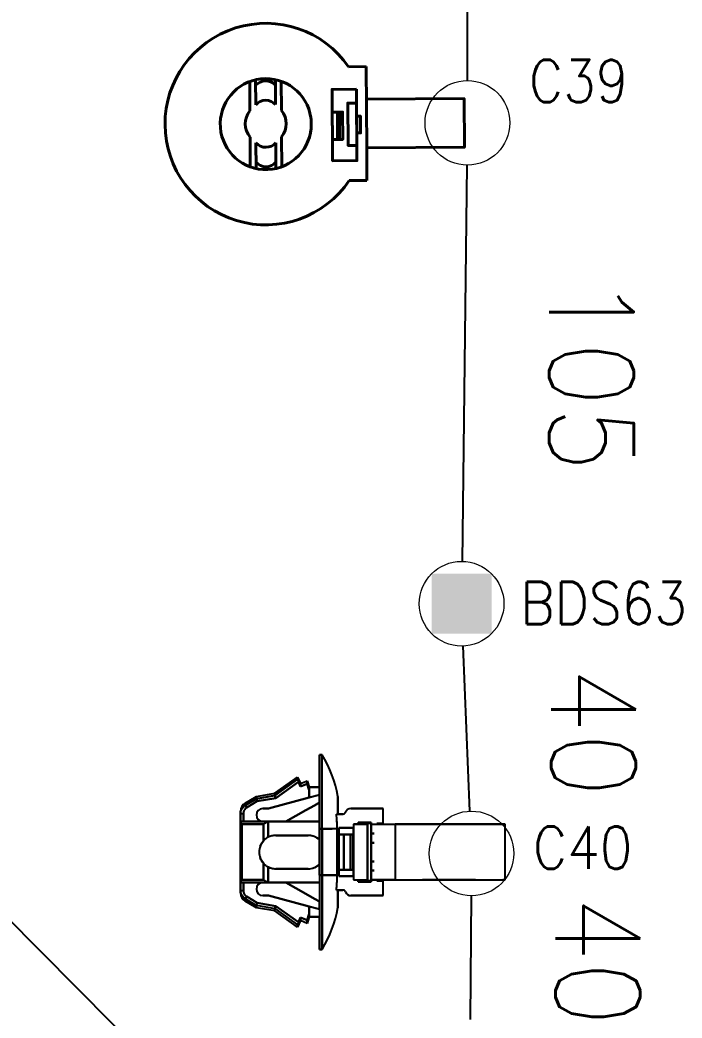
# Model space of a CAD drawing. Header units: inches. Extents: x 47316 to 59086, y 3141 to 11743.
# Drawn here: x 51697.5 to 51736.6, y 5949.1 to 6008.1 of the extents above; entities that cross this region are included whole.
import ezdxf

# ---------------------------------------------------------------- set-up
doc = ezdxf.new("R2010")
doc.units = ezdxf.units.IN
doc.header["$MEASUREMENT"] = 0
doc.styles.get("Standard").update_dxf_attribs({"font": ''})
doc.styles.get('Standard').set_extended_font_data('SimSun')
doc.linetypes.add('_VH_OTCON', pattern='A,0.0001,[7,VeSys.shx,S=0.1,R=0,X=0,Y=0],-0.4,[7,VeSys.shx,S=0.1,R=0,X=0,Y=0],-0.4,["X",Standard,S=1,R=0,X=-0.5,Y=-0.5],-0.0001,[7,VeSys.shx,S=0.1,R=0,X=0,Y=0],-0.4', length=1.2002)

msp = doc.modelspace()

# ---------------------------------------------------------------- linework, layer by layer
at = {"color": 0, "linetype": '_VH_OTCON', "ltscale": 5}
for p, q in [((51723.929, 6004.508), (51723.929, 6019.038)), ((51723.899, 5999.508), (51723.614, 5976.112)), ((51724.07, 5961.361), (51723.682, 5971.114)), ((51724.152, 5956.363), (51724.1, 5949.067))]:
    msp.add_line(p, q, dxfattribs=at)
at = {"color": 0, "lineweight": 40}
for p, q in [((51711.072, 6004.449), (51711.083, 6002.724)), ((51712.931, 6004.461), (51712.942, 6002.731)), ((51716.247, 6002.642), (51716.257, 6001.028)), ((51716.37, 6002.643), (51716.38, 6001.029)), ((51711.093, 6001.167), (51711.104, 5999.405)), ((51712.952, 6001.184), (51712.963, 5999.417))]:
    msp.add_line(p, q, dxfattribs=at)
at = {"color": 7, "ltscale": 0.087396}
for p, q in [((51715.181, 5964.692), (51715.181, 5962.779)), ((51715.181, 5953.199), (51715.181, 5955.112)), ((51715.181, 5953.199), (51715.181, 5955.112))]:
    msp.add_line(p, q, dxfattribs=at)
at = {"color": 7, "ltscale": 0.2}
for p, q in [((51715.181, 5960.314), (51715.181, 5964.692)), ((51715.181, 5964.692), (51715.181, 5960.314)), ((51715.345, 5960.314), (51715.345, 5964.692)), ((51715.345, 5960.314), (51715.345, 5964.692)), ((51715.181, 5957.577), (51715.181, 5953.199)), ((51715.181, 5957.577), (51715.181, 5953.199)), ((51715.345, 5953.199), (51715.345, 5957.577)), ((51715.345, 5957.577), (51715.345, 5953.199))]:
    msp.add_line(p, q, dxfattribs=at)
at = {"color": 7, "ltscale": 0.0075}
for p, q in [((51715.345, 5964.692), (51715.181, 5964.692)), ((51715.181, 5964.692), (51715.345, 5964.692)), ((51710.694, 5961.21), (51710.529, 5961.21)), ((51710.694, 5961.21), (51710.529, 5961.21)), ((51710.529, 5960.751), (51710.694, 5960.751)), ((51715.345, 5960.314), (51715.181, 5960.314)), ((51715.181, 5960.314), (51715.345, 5960.314)), ((51718.246, 5960.04), (51718.41, 5960.04)), ((51718.41, 5960.04), (51718.246, 5960.04)), ((51718.41, 5959.493), (51718.246, 5959.493)), ((51718.246, 5959.493), (51718.41, 5959.493)), ((51718.246, 5958.398), (51718.41, 5958.398)), ((51718.41, 5958.398), (51718.246, 5958.398)), ((51715.181, 5957.577), (51715.345, 5957.577)), ((51715.345, 5957.577), (51715.181, 5957.577)), ((51718.41, 5957.851), (51718.246, 5957.851)), ((51718.246, 5957.851), (51718.41, 5957.851)), ((51710.529, 5956.681), (51710.694, 5956.681)), ((51710.529, 5956.681), (51710.694, 5956.681)), ((51715.345, 5953.199), (51715.181, 5953.199)), ((51715.181, 5953.199), (51715.345, 5953.199))]:
    msp.add_line(p, q, dxfattribs=at)
at = {"color": 7, "ltscale": 0.0875}
for p, q in [((51715.181, 5962.776), (51715.181, 5964.692)), ((51712.609, 5959.93), (51714.525, 5959.93)), ((51714.525, 5959.93), (51712.609, 5959.93)), ((51714.525, 5957.96), (51712.609, 5957.96)), ((51712.609, 5957.96), (51714.525, 5957.96)), ((51712.609, 5957.96), (51714.525, 5957.96))]:
    msp.add_line(p, q, dxfattribs=at)
at = {"color": 7, "ltscale": 0.075271}
for p, q in [((51712.554, 5962.42), (51713.895, 5963.378)), ((51713.895, 5963.243), (51712.554, 5962.285)), ((51712.554, 5962.285), (51713.895, 5963.243)), ((51712.554, 5955.605), (51713.895, 5954.648)), ((51713.895, 5954.513), (51712.554, 5955.47))]:
    msp.add_line(p, q, dxfattribs=at)
at = {"color": 7, "ltscale": 0.074459}
for p, q in [((51713.942, 5963.084), (51712.616, 5962.137)), ((51712.616, 5962.137), (51713.942, 5963.084)), ((51713.942, 5954.806), (51712.616, 5955.754)), ((51712.616, 5955.754), (51713.942, 5954.806))]:
    msp.add_line(p, q, dxfattribs=at)
at = {"color": 7, "ltscale": 4.3e-05}
msp.add_line((51713.895, 5963.378), (51713.895, 5963.377), dxfattribs=at)
at = {"color": 7, "ltscale": 4.9e-05}
msp.add_line((51713.895, 5963.378), (51713.895, 5963.377), dxfattribs=at)
at = {"color": 7, "ltscale": 0.019}
msp.add_line((51713.895, 5963.378), (51714.059, 5962.996), dxfattribs=at)
at = {"color": 7, "ltscale": 0.000903}
msp.add_line((51713.895, 5963.377), (51713.895, 5963.357), dxfattribs=at)
at = {"color": 7, "ltscale": 0.000916}
msp.add_line((51713.895, 5963.377), (51713.895, 5963.357), dxfattribs=at)
at = {"color": 7, "ltscale": 0.005222}
msp.add_line((51713.895, 5963.357), (51713.895, 5963.243), dxfattribs=at)
at = {"color": 7, "ltscale": 0.005249}
msp.add_line((51713.895, 5963.357), (51713.895, 5963.242), dxfattribs=at)
at = {"color": 7, "ltscale": 0.013619}
for p, q in [((51714.059, 5962.81), (51713.942, 5963.084)), ((51713.942, 5963.084), (51714.059, 5962.81)), ((51714.059, 5955.08), (51713.942, 5954.806)), ((51713.942, 5954.806), (51714.059, 5955.08))]:
    msp.add_line(p, q, dxfattribs=at)
at = {"color": 7, "ltscale": 0.020195}
for p, q in [((51714.059, 5962.995), (51714.47, 5963.159)), ((51714.47, 5962.975), (51714.059, 5962.81)), ((51714.059, 5962.81), (51714.47, 5962.975)), ((51714.47, 5954.916), (51714.059, 5955.08)), ((51714.059, 5955.08), (51714.47, 5954.916)), ((51714.47, 5954.732), (51714.059, 5954.896))]:
    msp.add_line(p, q, dxfattribs=at)
at = {"color": 7, "ltscale": 0.0009}
msp.add_line((51714.059, 5962.976), (51714.059, 5962.995), dxfattribs=at)
at = {"color": 7, "ltscale": 0.000912}
for p, q in [((51714.059, 5962.995), (51714.059, 5962.975)), ((51714.47, 5954.752), (51714.47, 5954.732))]:
    msp.add_line(p, q, dxfattribs=at)
at = {"color": 7, "ltscale": 0.002856}
msp.add_line((51714.059, 5962.988), (51714.059, 5962.926), dxfattribs=at)
at = {"color": 7, "ltscale": 0.002869}
msp.add_line((51714.059, 5962.925), (51714.059, 5962.988), dxfattribs=at)
at = {"color": 7, "ltscale": 0.002832}
msp.add_line((51714.059, 5962.914), (51714.059, 5962.976), dxfattribs=at)
at = {"color": 7, "ltscale": 0.00282}
for p, q in [((51714.059, 5962.975), (51714.059, 5962.913)), ((51714.47, 5954.814), (51714.47, 5954.752))]:
    msp.add_line(p, q, dxfattribs=at)
at = {"color": 7, "ltscale": 0.004715}
msp.add_line((51714.059, 5962.81), (51714.059, 5962.914), dxfattribs=at)
at = {"color": 7, "ltscale": 0.004687}
msp.add_line((51714.059, 5962.913), (51714.059, 5962.81), dxfattribs=at)
at = {"color": 7, "ltscale": 0.008429}
for p, q in [((51714.47, 5962.975), (51714.47, 5963.159)), ((51714.059, 5955.08), (51714.059, 5954.896))]:
    msp.add_line(p, q, dxfattribs=at)
at = {"color": 7, "ltscale": 0.008438}
msp.add_line((51714.47, 5963.159), (51714.47, 5962.974), dxfattribs=at)
at = {"color": 7, "ltscale": 0.018183}
msp.add_line((51714.47, 5963.159), (51714.579, 5962.776), dxfattribs=at)
at = {"color": 7, "ltscale": 0.002185}
msp.add_line((51714.47, 5963.068), (51714.47, 5963.116), dxfattribs=at)
at = {"color": 7, "ltscale": 0.018199}
for p, q in [((51714.579, 5962.592), (51714.47, 5962.975)), ((51714.47, 5962.975), (51714.579, 5962.592)), ((51714.579, 5955.299), (51714.47, 5954.916)), ((51714.47, 5954.916), (51714.579, 5955.299))]:
    msp.add_line(p, q, dxfattribs=at)
at = {"color": 7, "ltscale": 0.034946}
for p, q in [((51710.8, 5961.841), (51711.46, 5962.229)), ((51711.46, 5955.662), (51710.8, 5956.05))]:
    msp.add_line(p, q, dxfattribs=at)
at = {"color": 7, "ltscale": 0.05076}
for p, q in [((51711.46, 5962.229), (51712.554, 5962.42)), ((51712.554, 5955.47), (51711.46, 5955.662))]:
    msp.add_line(p, q, dxfattribs=at)
at = {"color": 7, "ltscale": 0.050773}
for p, q in [((51712.555, 5962.281), (51711.46, 5962.09)), ((51711.46, 5962.09), (51712.555, 5962.281)), ((51711.46, 5955.801), (51712.555, 5955.609))]:
    msp.add_line(p, q, dxfattribs=at)
at = {"color": 7, "ltscale": 0.006223}
for p, q in [((51711.46, 5962.229), (51711.46, 5962.093)), ((51711.46, 5962.229), (51711.46, 5962.093)), ((51711.46, 5955.662), (51711.46, 5955.798))]:
    msp.add_line(p, q, dxfattribs=at)
at = {"color": 7, "ltscale": 0.006168}
for p, q in [((51712.554, 5962.285), (51712.554, 5962.42)), ((51712.554, 5962.42), (51712.554, 5962.285))]:
    msp.add_line(p, q, dxfattribs=at)
at = {"color": 7, "ltscale": 0.002621}
for p, q in [((51712.555, 5962.281), (51712.577, 5962.228)), ((51712.577, 5962.228), (51712.555, 5962.281)), ((51712.577, 5955.662), (51712.555, 5955.609)), ((51712.555, 5955.609), (51712.577, 5955.662))]:
    msp.add_line(p, q, dxfattribs=at)
at = {"color": 7, "ltscale": 0.000205}
for p, q in [((51712.577, 5962.228), (51712.579, 5962.224)), ((51712.579, 5962.224), (51712.577, 5962.228)), ((51712.579, 5955.666), (51712.577, 5955.662)), ((51712.577, 5955.662), (51712.579, 5955.666))]:
    msp.add_line(p, q, dxfattribs=at)
at = {"color": 7, "ltscale": 0.004321}
for p, q in [((51712.579, 5962.224), (51712.616, 5962.137)), ((51712.616, 5962.137), (51712.579, 5962.224)), ((51712.616, 5955.754), (51712.579, 5955.666)), ((51712.579, 5955.666), (51712.616, 5955.754))]:
    msp.add_line(p, q, dxfattribs=at)
at = {"color": 7, "ltscale": 0.000342}
for p, q in [((51714.579, 5962.769), (51714.579, 5962.776)), ((51714.579, 5955.114), (51714.579, 5955.122))]:
    msp.add_line(p, q, dxfattribs=at)
at = {"color": 7, "ltscale": 0.027499}
for p, q in [((51714.579, 5962.776), (51715.181, 5962.776)), ((51715.181, 5962.776), (51714.579, 5962.776)), ((51714.579, 5955.114), (51715.181, 5955.114)), ((51715.181, 5955.114), (51714.579, 5955.114))]:
    msp.add_line(p, q, dxfattribs=at)
at = {"color": 7, "ltscale": 0.006641}
msp.add_line((51714.579, 5962.776), (51714.579, 5962.631), dxfattribs=at)
at = {"color": 7, "ltscale": 0.002142}
msp.add_line((51714.579, 5962.729), (51714.579, 5962.776), dxfattribs=at)
at = {"color": 7, "ltscale": 0.00033}
for p, q in [((51714.579, 5962.776), (51714.579, 5962.769)), ((51714.059, 5954.896), (51714.059, 5954.903)), ((51714.579, 5955.122), (51714.579, 5955.114))]:
    msp.add_line(p, q, dxfattribs=at)
at = {"color": 7, "ltscale": 0.002136}
msp.add_line((51714.579, 5962.776), (51714.579, 5962.73), dxfattribs=at)
at = {"color": 7, "ltscale": 0.001825}
msp.add_line((51714.579, 5962.769), (51714.579, 5962.729), dxfattribs=at)
at = {"color": 7, "ltscale": 0.003674}
for p, q in [((51714.579, 5962.688), (51714.579, 5962.769)), ((51714.579, 5955.122), (51714.579, 5955.202))]:
    msp.add_line(p, q, dxfattribs=at)
at = {"color": 7, "ltscale": 0.006305}
msp.add_line((51714.579, 5962.73), (51714.579, 5962.592), dxfattribs=at)
at = {"color": 7, "ltscale": 0.006299}
msp.add_line((51714.579, 5962.592), (51714.579, 5962.729), dxfattribs=at)
at = {"color": 7, "ltscale": 0.00329}
msp.add_line((51714.579, 5962.616), (51714.579, 5962.688), dxfattribs=at)
at = {"color": 7, "ltscale": 0.019785}
for p, q in [((51714.579, 5962.158), (51714.579, 5962.592)), ((51714.579, 5962.592), (51714.579, 5962.158)), ((51714.579, 5955.732), (51714.579, 5955.299)), ((51714.579, 5955.299), (51714.579, 5955.732))]:
    msp.add_line(p, q, dxfattribs=at)
at = {"color": 7, "ltscale": 0.028456}
for p, q in [((51714.579, 5962.158), (51715.181, 5962.319)), ((51715.181, 5962.319), (51714.579, 5962.158)), ((51714.579, 5955.732), (51715.181, 5955.572)), ((51715.181, 5955.572), (51714.579, 5955.732))]:
    msp.add_line(p, q, dxfattribs=at)
at = {"color": 7, "ltscale": 0.020602}
for p, q in [((51715.181, 5962.319), (51715.181, 5961.868)), ((51715.181, 5955.572), (51715.181, 5956.023)), ((51715.181, 5955.572), (51715.181, 5956.023))]:
    msp.add_line(p, q, dxfattribs=at)
at = {"color": 7, "ltscale": 0.020749}
msp.add_line((51715.181, 5961.864), (51715.181, 5962.319), dxfattribs=at)
at = {"color": 7, "ltscale": 0.047501}
for p, q in [((51716.276, 5962.229), (51716.276, 5961.189)), ((51716.276, 5961.189), (51716.276, 5962.229)), ((51716.276, 5956.701), (51716.276, 5955.662)), ((51716.276, 5955.662), (51716.276, 5956.701))]:
    msp.add_line(p, q, dxfattribs=at)
at = {"color": 7, "ltscale": 0.005864}
msp.add_line((51710.799, 5961.84), (51710.814, 5961.713), dxfattribs=at)
at = {"color": 7, "ltscale": 0.005865}
for p, q in [((51710.799, 5961.84), (51710.814, 5961.713)), ((51710.814, 5956.178), (51710.799, 5956.05))]:
    msp.add_line(p, q, dxfattribs=at)
at = {"color": 7, "ltscale": 0.034208}
for p, q in [((51710.814, 5961.713), (51711.46, 5962.093)), ((51710.814, 5956.178), (51711.46, 5955.798))]:
    msp.add_line(p, q, dxfattribs=at)
at = {"color": 7, "ltscale": 0.034163}
for p, q in [((51711.46, 5962.09), (51710.814, 5961.713)), ((51710.814, 5956.178), (51711.46, 5955.801))]:
    msp.add_line(p, q, dxfattribs=at)
at = {"color": 7, "ltscale": 0.007092}
for p, q in [((51710.893, 5961.579), (51710.814, 5961.713)), ((51710.814, 5961.713), (51710.893, 5961.579)), ((51710.814, 5956.178), (51710.893, 5956.312)), ((51710.893, 5956.312), (51710.814, 5956.178))]:
    msp.add_line(p, q, dxfattribs=at)
at = {"color": 7, "ltscale": 0.0329}
for p, q in [((51711.514, 5961.944), (51710.893, 5961.579)), ((51710.893, 5961.579), (51711.514, 5961.944)), ((51711.514, 5955.946), (51710.893, 5956.312)), ((51710.893, 5956.312), (51711.514, 5955.946))]:
    msp.add_line(p, q, dxfattribs=at)
at = {"color": 7, "ltscale": 0.000128}
for p, q in [((51711.46, 5962.09), (51711.46, 5962.093)), ((51711.46, 5955.798), (51711.46, 5955.801)), ((51711.46, 5955.801), (51711.46, 5955.798))]:
    msp.add_line(p, q, dxfattribs=at)
at = {"color": 7, "ltscale": 0.002806}
for p, q in [((51711.46, 5962.09), (51711.482, 5962.032)), ((51711.482, 5955.858), (51711.46, 5955.801))]:
    msp.add_line(p, q, dxfattribs=at)
at = {"color": 7, "ltscale": 0.00266}
for p, q in [((51711.48, 5962.035), (51711.46, 5962.09)), ((51711.46, 5955.801), (51711.48, 5955.856))]:
    msp.add_line(p, q, dxfattribs=at)
at = {"color": 7, "ltscale": 0.004276}
for p, q in [((51711.514, 5961.944), (51711.481, 5962.032)), ((51711.482, 5962.032), (51711.514, 5961.944)), ((51711.481, 5955.859), (51711.514, 5955.946)), ((51711.514, 5955.946), (51711.482, 5955.858))]:
    msp.add_line(p, q, dxfattribs=at)
at = {"color": 7, "ltscale": 0.051095}
for p, q in [((51712.616, 5962.137), (51711.514, 5961.944)), ((51711.514, 5961.944), (51712.616, 5962.137)), ((51712.616, 5955.754), (51711.514, 5955.946)), ((51711.514, 5955.946), (51712.616, 5955.754))]:
    msp.add_line(p, q, dxfattribs=at)
at = {"color": 7, "ltscale": 0.11383}
for p, q in [((51712.171, 5961.518), (51714.579, 5962.158)), ((51714.579, 5962.158), (51712.171, 5961.518)), ((51712.171, 5956.373), (51714.579, 5955.732)), ((51714.579, 5955.732), (51712.171, 5956.373))]:
    msp.add_line(p, q, dxfattribs=at)
at = {"color": 7, "ltscale": 0.026985}
for p, q in [((51714.891, 5961.701), (51714.377, 5961.41)), ((51714.377, 5956.481), (51714.891, 5956.19))]:
    msp.add_line(p, q, dxfattribs=at)
at = {"color": 7, "ltscale": 0.02697}
msp.add_line((51714.377, 5961.41), (51714.891, 5961.7), dxfattribs=at)
at = {"color": 7, "ltscale": 0.015289}
msp.add_line((51714.891, 5961.7), (51715.182, 5961.865), dxfattribs=at)
at = {"color": 7, "ltscale": 0.015242}
for p, q in [((51715.182, 5961.865), (51714.891, 5961.701)), ((51714.891, 5956.19), (51715.182, 5956.026))]:
    msp.add_line(p, q, dxfattribs=at)
at = {"color": 7, "ltscale": 0.015717}
msp.add_line((51710.529, 5961.368), (51710.529, 5961.024), dxfattribs=at)
at = {"color": 7, "ltscale": 0.015729}
msp.add_line((51710.529, 5961.024), (51710.529, 5961.368), dxfattribs=at)
at = {"color": 7, "ltscale": 0.020941}
for p, q in [((51710.529, 5960.751), (51710.529, 5961.21)), ((51710.529, 5961.21), (51710.529, 5960.751)), ((51710.694, 5961.21), (51710.694, 5960.751)), ((51710.694, 5960.751), (51710.694, 5961.21)), ((51710.529, 5956.681), (51710.529, 5957.139)), ((51710.529, 5957.139), (51710.529, 5956.681)), ((51710.694, 5956.681), (51710.694, 5957.139)), ((51710.694, 5957.139), (51710.694, 5956.681))]:
    msp.add_line(p, q, dxfattribs=at)
at = {"color": 7, "ltscale": 0.014999}
for p, q in [((51711.843, 5961.518), (51712.171, 5961.518)), ((51712.171, 5961.518), (51711.843, 5961.518)), ((51711.843, 5956.373), (51712.171, 5956.373)), ((51711.843, 5956.373), (51712.171, 5956.373)), ((51712.171, 5956.373), (51711.843, 5956.373))]:
    msp.add_line(p, q, dxfattribs=at)
at = {"color": 7, "ltscale": 0.065039}
msp.add_line((51713.211, 5960.751), (51714.451, 5961.452), dxfattribs=at)
at = {"color": 7, "ltscale": 0.06116}
msp.add_line((51713.211, 5960.751), (51714.377, 5961.41), dxfattribs=at)
at = {"color": 7, "ltscale": 0.061156}
for p, q in [((51714.377, 5961.41), (51713.211, 5960.751)), ((51713.211, 5957.139), (51714.377, 5956.481))]:
    msp.add_line(p, q, dxfattribs=at)
at = {"color": 7, "ltscale": 0.017471}
for p, q in [((51716.195, 5961.189), (51716.578, 5961.189)), ((51716.195, 5956.701), (51716.578, 5956.701))]:
    msp.add_line(p, q, dxfattribs=at)
at = {"color": 7, "ltscale": 0.00369}
for p, q in [((51716.195, 5961.189), (51716.276, 5961.189)), ((51716.276, 5956.701), (51716.195, 5956.701))]:
    msp.add_line(p, q, dxfattribs=at)
at = {"color": 7, "ltscale": 0.017476}
for p, q in [((51716.578, 5961.189), (51716.195, 5961.189)), ((51716.578, 5956.701), (51716.195, 5956.701))]:
    msp.add_line(p, q, dxfattribs=at)
at = {"color": 7, "ltscale": 0.013786}
msp.add_line((51716.276, 5961.189), (51716.578, 5961.189), dxfattribs=at)
at = {"color": 7, "ltscale": 0.0625}
msp.add_line((51717.042, 5961.518), (51718.41, 5961.518), dxfattribs=at)
at = {"color": 7, "ltscale": 0.064999}
for p, q in [((51718.465, 5961.518), (51717.042, 5961.518)), ((51718.465, 5961.518), (51717.042, 5961.518)), ((51718.465, 5956.373), (51717.042, 5956.373)), ((51717.042, 5956.373), (51718.465, 5956.373))]:
    msp.add_line(p, q, dxfattribs=at)
at = {"color": 7, "ltscale": 0.025}
for p, q in [((51718.41, 5961.518), (51718.958, 5961.518)), ((51718.246, 5959.493), (51718.246, 5960.04)), ((51718.254, 5959.493), (51718.254, 5960.04)), ((51718.254, 5959.493), (51718.254, 5960.04)), ((51718.254, 5957.851), (51718.254, 5958.398)), ((51718.254, 5957.851), (51718.254, 5958.398))]:
    msp.add_line(p, q, dxfattribs=at)
at = {"color": 7, "ltscale": 0.022501}
for p, q in [((51718.958, 5961.518), (51718.465, 5961.518)), ((51718.958, 5961.518), (51718.465, 5961.518)), ((51718.958, 5956.373), (51718.465, 5956.373)), ((51718.465, 5956.373), (51718.958, 5956.373))]:
    msp.add_line(p, q, dxfattribs=at)
at = {"color": 7, "ltscale": 0.039999}
for p, q in [((51718.958, 5960.642), (51718.958, 5961.518)), ((51718.958, 5960.642), (51718.958, 5961.518)), ((51718.958, 5956.373), (51718.958, 5957.249)), ((51718.958, 5956.373), (51718.958, 5957.249))]:
    msp.add_line(p, q, dxfattribs=at)
at = {"color": 7, "ltscale": 0.012512}
for p, q in [((51710.529, 5960.75), (51710.529, 5961.024)), ((51710.529, 5956.867), (51710.529, 5957.14))]:
    msp.add_line(p, q, dxfattribs=at)
at = {"color": 7, "ltscale": 0.082565}
for p, q in [((51710.529, 5960.751), (51712.337, 5960.751)), ((51712.337, 5960.751), (51710.529, 5960.751)), ((51712.337, 5957.139), (51710.529, 5957.139)), ((51710.529, 5957.139), (51712.337, 5957.139))]:
    msp.add_line(p, q, dxfattribs=at)
at = {"color": 7, "ltscale": 0.000995}
for p, q in [((51710.529, 5960.73), (51710.529, 5960.751)), ((51710.529, 5960.751), (51710.529, 5960.73)), ((51710.529, 5957.139), (51710.529, 5957.161)), ((51710.529, 5957.161), (51710.529, 5957.139))]:
    msp.add_line(p, q, dxfattribs=at)
at = {"color": 7, "ltscale": 0.163214}
msp.add_line((51710.529, 5957.159), (51710.529, 5960.732), dxfattribs=at)
at = {"color": 7, "ltscale": 0.163013}
msp.add_line((51710.529, 5960.73), (51710.529, 5957.161), dxfattribs=at)
at = {"color": 7, "ltscale": 0.15}
for p, q in [((51710.612, 5957.303), (51710.612, 5960.587)), ((51710.612, 5960.587), (51710.612, 5957.303)), ((51717.206, 5960.587), (51717.206, 5957.303)), ((51717.206, 5960.587), (51717.206, 5957.303)), ((51718.027, 5957.303), (51718.027, 5960.587)), ((51718.027, 5960.587), (51718.027, 5957.303)), ((51719.664, 5960.587), (51719.664, 5957.303)), ((51719.664, 5960.587), (51719.664, 5957.303)), ((51726.164, 5957.303), (51726.164, 5960.587))]:
    msp.add_line(p, q, dxfattribs=at)
at = {"color": 7, "ltscale": 0.057954}
for p, q in [((51711.88, 5960.587), (51710.612, 5960.587)), ((51710.612, 5960.587), (51711.88, 5960.587)), ((51710.612, 5957.303), (51711.88, 5957.303)), ((51711.88, 5957.303), (51710.612, 5957.303))]:
    msp.add_line(p, q, dxfattribs=at)
at = {"color": 7, "ltscale": 0.052501}
msp.add_line((51710.694, 5960.751), (51711.843, 5960.751), dxfattribs=at)
at = {"color": 7, "ltscale": 0.005516}
msp.add_line((51711.843, 5960.751), (51711.963, 5960.751), dxfattribs=at)
at = {"color": 7, "ltscale": 0.044711}
for p, q in [((51711.88, 5959.608), (51711.88, 5960.587)), ((51711.88, 5960.587), (51711.88, 5959.608)), ((51711.88, 5957.303), (51711.88, 5958.282)), ((51711.88, 5958.282), (51711.88, 5957.303))]:
    msp.add_line(p, q, dxfattribs=at)
at = {"color": 7, "ltscale": 0.008279}
msp.add_line((51711.963, 5960.751), (51712.145, 5960.751), dxfattribs=at)
at = {"color": 7, "ltscale": 0.002634}
for p, q in [((51712.153, 5960.724), (51712.099, 5960.703)), ((51712.099, 5957.187), (51712.153, 5957.167))]:
    msp.add_line(p, q, dxfattribs=at)
at = {"color": 7, "ltscale": 0.002635}
for p, q in [((51712.099, 5960.703), (51712.153, 5960.724)), ((51712.153, 5957.167), (51712.099, 5957.187))]:
    msp.add_line(p, q, dxfattribs=at)
at = {"color": 7, "ltscale": 0.048712}
msp.add_line((51712.145, 5960.751), (51713.211, 5960.751), dxfattribs=at)
at = {"color": 7, "ltscale": 0.041339}
for p, q in [((51712.153, 5960.724), (51712.153, 5959.819)), ((51712.153, 5959.819), (51712.153, 5960.724)), ((51712.153, 5958.072), (51712.153, 5957.167)), ((51712.153, 5957.167), (51712.153, 5958.072))]:
    msp.add_line(p, q, dxfattribs=at)
at = {"color": 7, "ltscale": 0.039936}
for p, q in [((51713.211, 5960.751), (51712.337, 5960.751)), ((51712.337, 5960.751), (51713.211, 5960.751)), ((51712.337, 5957.139), (51713.211, 5957.139)), ((51713.211, 5957.139), (51712.337, 5957.139))]:
    msp.add_line(p, q, dxfattribs=at)
at = {"color": 7, "ltscale": 0.089999}
for p, q in [((51715.181, 5960.751), (51713.211, 5960.751)), ((51713.211, 5960.751), (51715.181, 5960.751)), ((51713.211, 5957.139), (51715.181, 5957.139)), ((51715.181, 5957.139), (51713.211, 5957.139))]:
    msp.add_line(p, q, dxfattribs=at)
at = {"color": 7, "ltscale": 0.040697}
msp.add_line((51713.415, 5960.751), (51714.306, 5960.751), dxfattribs=at)
at = {"color": 7, "ltscale": 0.040701}
msp.add_line((51714.306, 5960.751), (51713.415, 5960.751), dxfattribs=at)
at = {"color": 7, "ltscale": 0.0375}
for p, q in [((51718.027, 5960.587), (51717.206, 5960.587)), ((51717.206, 5960.587), (51718.027, 5960.587)), ((51717.206, 5957.303), (51718.027, 5957.303)), ((51717.206, 5957.303), (51718.027, 5957.303))]:
    msp.add_line(p, q, dxfattribs=at)
at = {"color": 7, "ltscale": 0.035001}
for p, q in [((51718.246, 5960.697), (51717.48, 5960.697)), ((51717.48, 5960.697), (51718.246, 5960.697)), ((51715.181, 5960.314), (51715.948, 5960.314)), ((51715.181, 5960.314), (51715.948, 5960.314)), ((51717.48, 5957.194), (51718.246, 5957.194)), ((51717.48, 5957.194), (51718.246, 5957.194)), ((51718.246, 5957.194), (51717.48, 5957.194))]:
    msp.add_line(p, q, dxfattribs=at)
at = {"color": 7, "ltscale": 0.004999}
for p, q in [((51717.48, 5960.697), (51717.48, 5960.587)), ((51717.48, 5960.587), (51717.48, 5960.697)), ((51717.48, 5957.303), (51717.48, 5957.194)), ((51717.48, 5957.194), (51717.48, 5957.303))]:
    msp.add_line(p, q, dxfattribs=at)
at = {"color": 7, "ltscale": 0.002502}
msp.add_line((51717.48, 5960.587), (51717.535, 5960.587), dxfattribs=at)
at = {"color": 7, "ltscale": 0.032501}
for p, q in [((51718.246, 5960.642), (51717.535, 5960.642)), ((51718.246, 5960.642), (51717.535, 5960.642)), ((51718.246, 5957.249), (51717.535, 5957.249)), ((51717.535, 5957.249), (51718.246, 5957.249))]:
    msp.add_line(p, q, dxfattribs=at)
at = {"color": 7, "ltscale": 0.002499}
for p, q in [((51717.535, 5960.642), (51717.535, 5960.587)), ((51717.535, 5960.587), (51717.535, 5960.642)), ((51717.535, 5960.642), (51717.535, 5960.587)), ((51718.246, 5960.697), (51718.246, 5960.642)), ((51718.246, 5960.697), (51718.246, 5960.642)), ((51718.574, 5960.642), (51718.574, 5960.587)), ((51718.574, 5960.587), (51718.574, 5960.642)), ((51718.958, 5960.587), (51718.958, 5960.642)), ((51717.535, 5957.303), (51717.535, 5957.249)), ((51717.535, 5957.249), (51717.535, 5957.303)), ((51717.535, 5957.303), (51717.535, 5957.249)), ((51718.246, 5957.194), (51718.246, 5957.249)), ((51718.246, 5957.249), (51718.246, 5957.194)), ((51718.246, 5957.249), (51718.246, 5957.194)), ((51718.574, 5957.303), (51718.574, 5957.249)), ((51718.574, 5957.249), (51718.574, 5957.303)), ((51718.958, 5957.249), (51718.958, 5957.303))]:
    msp.add_line(p, q, dxfattribs=at)
at = {"color": 7, "ltscale": 0.010562}
msp.add_line((51717.535, 5960.642), (51717.766, 5960.642), dxfattribs=at)
at = {"color": 7, "ltscale": 0.021939}
msp.add_line((51718.246, 5960.642), (51717.766, 5960.642), dxfattribs=at)
at = {"color": 7, "ltscale": 0.000629}
msp.add_line((51718.246, 5960.683), (51718.246, 5960.697), dxfattribs=at)
at = {"color": 7, "ltscale": 0.154999}
for p, q in [((51718.246, 5960.642), (51718.246, 5957.249)), ((51718.246, 5957.249), (51718.246, 5960.642))]:
    msp.add_line(p, q, dxfattribs=at)
at = {"color": 7, "ltscale": 0.0644}
for p, q in [((51718.254, 5960.587), (51719.664, 5960.587)), ((51718.254, 5960.587), (51719.664, 5960.587)), ((51719.664, 5957.303), (51718.254, 5957.303)), ((51718.254, 5957.303), (51719.664, 5957.303))]:
    msp.add_line(p, q, dxfattribs=at)
at = {"color": 7, "ltscale": 0.0175}
for p, q in [((51718.958, 5960.642), (51718.574, 5960.642)), ((51718.958, 5960.642), (51718.574, 5960.642)), ((51718.574, 5960.642), (51718.958, 5960.642)), ((51718.958, 5957.249), (51718.574, 5957.249)), ((51718.574, 5957.249), (51718.958, 5957.249))]:
    msp.add_line(p, q, dxfattribs=at)
at = {"color": 7, "ltscale": 2.6e-05}
for p, q in [((51718.957, 5960.642), (51718.958, 5960.642)), ((51718.958, 5957.249), (51718.957, 5957.249))]:
    msp.add_line(p, q, dxfattribs=at)
at = {"color": 7, "ltscale": 0.098454}
msp.add_line((51718.958, 5960.587), (51721.113, 5960.587), dxfattribs=at)
at = {"color": 7, "ltscale": 0.108633}
msp.add_line((51718.958, 5960.587), (51721.336, 5960.587), dxfattribs=at)
at = {"color": 7, "ltscale": 0.057913}
msp.add_line((51718.958, 5960.587), (51720.225, 5960.587), dxfattribs=at)
at = {"color": 7, "ltscale": 0.076392}
msp.add_line((51719.663, 5960.587), (51721.336, 5960.587), dxfattribs=at)
at = {"color": 7, "ltscale": 0.378897}
msp.add_line((51726.164, 5960.587), (51719.664, 5960.587), dxfattribs=at)
at = {"color": 7, "ltscale": 0.378905}
msp.add_line((51719.664, 5960.587), (51726.164, 5960.587), dxfattribs=at)
at = {"color": 7, "ltscale": 0.315749}
msp.add_line((51726.164, 5960.587), (51720.225, 5960.587), dxfattribs=at)
at = {"color": 7, "ltscale": 0.315758}
msp.add_line((51726.164, 5960.587), (51720.225, 5960.587), dxfattribs=at)
at = {"color": 7, "ltscale": 0.026669}
for p, q in [((51721.697, 5960.587), (51721.113, 5960.587)), ((51721.92, 5960.587), (51721.336, 5960.587)), ((51721.336, 5960.587), (51721.92, 5960.587))]:
    msp.add_line(p, q, dxfattribs=at)
at = {"color": 7, "ltscale": 0.215019}
msp.add_line((51721.697, 5960.587), (51726.164, 5960.587), dxfattribs=at)
at = {"color": 7, "ltscale": 0.179182}
msp.add_line((51721.92, 5960.587), (51725.842, 5960.587), dxfattribs=at)
at = {"color": 7, "ltscale": 0.125}
for p, q in [((51715.181, 5957.577), (51715.181, 5960.314)), ((51715.181, 5960.314), (51715.181, 5957.577)), ((51715.345, 5957.577), (51715.345, 5960.314)), ((51715.345, 5960.314), (51715.345, 5957.577)), ((51716.234, 5957.577), (51716.234, 5960.314)), ((51716.234, 5960.314), (51716.234, 5957.577))]:
    msp.add_line(p, q, dxfattribs=at)
at = {"color": 7, "ltscale": 0.040567}
for p, q in [((51716.234, 5960.314), (51715.345, 5960.314)), ((51716.234, 5957.577), (51715.345, 5957.577))]:
    msp.add_line(p, q, dxfattribs=at)
at = {"color": 7, "ltscale": 0.040569}
for p, q in [((51716.234, 5960.314), (51715.345, 5960.314)), ((51715.345, 5957.577), (51716.234, 5957.577))]:
    msp.add_line(p, q, dxfattribs=at)
at = {"color": 7, "ltscale": 0.040002}
for p, q in [((51717.206, 5960.368), (51716.331, 5960.368)), ((51716.331, 5960.368), (51717.206, 5960.368)), ((51716.331, 5957.522), (51717.206, 5957.522)), ((51716.331, 5957.522), (51717.206, 5957.522)), ((51717.206, 5957.522), (51716.331, 5957.522))]:
    msp.add_line(p, q, dxfattribs=at)
at = {"color": 7, "ltscale": 0.129999}
for p, q in [((51716.331, 5960.368), (51716.331, 5957.522)), ((51716.331, 5957.522), (51716.331, 5960.368))]:
    msp.add_line(p, q, dxfattribs=at)
at = {"color": 7, "ltscale": 0.013841}
for p, q in [((51716.331, 5959.985), (51716.634, 5959.985)), ((51716.634, 5957.905), (51716.331, 5957.905))]:
    msp.add_line(p, q, dxfattribs=at)
at = {"color": 7, "ltscale": 0.014789}
msp.add_line((51716.654, 5959.985), (51716.331, 5959.985), dxfattribs=at)
at = {"color": 7, "ltscale": 0.012407}
for p, q in [((51716.362, 5959.985), (51716.634, 5959.985)), ((51716.362, 5957.905), (51716.634, 5957.905))]:
    msp.add_line(p, q, dxfattribs=at)
at = {"color": 7, "ltscale": 0.095001}
for p, q in [((51716.362, 5957.905), (51716.362, 5959.985)), ((51716.634, 5957.905), (51716.634, 5959.985)), ((51716.634, 5959.985), (51716.634, 5957.905)), ((51717.024, 5959.985), (51717.024, 5957.905)), ((51717.024, 5957.905), (51717.024, 5959.985)), ((51717.187, 5959.985), (51717.187, 5957.905)), ((51717.187, 5957.905), (51717.187, 5959.985))]:
    msp.add_line(p, q, dxfattribs=at)
at = {"color": 7, "ltscale": 0.017839}
for p, q in [((51716.634, 5959.985), (51717.024, 5959.985)), ((51717.024, 5959.985), (51716.634, 5959.985)), ((51716.634, 5957.905), (51717.024, 5957.905)), ((51717.024, 5957.905), (51716.634, 5957.905))]:
    msp.add_line(p, q, dxfattribs=at)
at = {"color": 7, "ltscale": 0.023952}
msp.add_line((51716.682, 5959.985), (51717.206, 5959.985), dxfattribs=at)
at = {"color": 7, "ltscale": 0.007443}
for p, q in [((51717.024, 5959.985), (51717.187, 5959.985)), ((51717.187, 5959.985), (51717.024, 5959.985)), ((51717.024, 5957.905), (51717.187, 5957.905)), ((51717.187, 5957.905), (51717.024, 5957.905))]:
    msp.add_line(p, q, dxfattribs=at)
at = {"color": 7, "ltscale": 0.00087}
for p, q in [((51717.187, 5959.985), (51717.206, 5959.985)), ((51717.206, 5959.985), (51717.187, 5959.985)), ((51717.187, 5957.905), (51717.206, 5957.905)), ((51717.206, 5957.905), (51717.187, 5957.905))]:
    msp.add_line(p, q, dxfattribs=at)
at = {"color": 7, "ltscale": 0.017502}
for p, q in [((51717.206, 5959.985), (51717.206, 5960.368)), ((51717.206, 5957.522), (51717.206, 5957.905))]:
    msp.add_line(p, q, dxfattribs=at)
at = {"color": 7, "ltscale": 0.001863}
msp.add_line((51711.908, 5959.637), (51711.88, 5959.607), dxfattribs=at)
at = {"color": 7, "ltscale": 0.000505}
msp.add_line((51711.88, 5959.608), (51711.888, 5959.617), dxfattribs=at)
at = {"color": 7, "ltscale": 0.000322}
msp.add_line((51718.246, 5959.493), (51718.253, 5959.493), dxfattribs=at)
at = {"color": 7, "ltscale": 0.000598}
msp.add_line((51711.88, 5958.282), (51711.889, 5958.273), dxfattribs=at)
at = {"color": 7, "ltscale": 0.023056}
msp.add_line((51718.246, 5957.893), (51718.246, 5958.398), dxfattribs=at)
at = {"color": 7, "ltscale": 0.02751}
msp.add_line((51715.345, 5957.577), (51715.948, 5957.577), dxfattribs=at)
msp.add_line((51715.345, 5957.577), (51715.948, 5957.577), dxfattribs=at)
at = {"color": 7, "ltscale": 0.001447}
msp.add_line((51716.362, 5957.905), (51716.331, 5957.905), dxfattribs=at)
at = {"color": 7, "ltscale": 0.000368}
msp.add_line((51718.254, 5957.851), (51718.246, 5957.851), dxfattribs=at)
at = {"color": 7, "ltscale": 0.000399}
msp.add_line((51710.53, 5957.168), (51710.529, 5957.159), dxfattribs=at)
at = {"color": 7, "ltscale": 0.061161}
msp.add_line((51714.377, 5956.481), (51713.211, 5957.139), dxfattribs=at)
at = {"color": 7, "ltscale": 0.064963}
msp.add_line((51714.449, 5956.44), (51713.211, 5957.139), dxfattribs=at)
at = {"color": 7, "ltscale": 0.378893}
msp.add_line((51719.664, 5957.303), (51726.164, 5957.303), dxfattribs=at)
at = {"color": 7, "ltscale": 0.37888}
msp.add_line((51719.664, 5957.303), (51726.164, 5957.303), dxfattribs=at)
at = {"color": 7, "ltscale": 0.142593}
msp.add_line((51721.275, 5957.303), (51724.396, 5957.303), dxfattribs=at)
at = {"color": 7, "ltscale": 0.142589}
msp.add_line((51724.397, 5957.303), (51721.276, 5957.303), dxfattribs=at)
at = {"color": 7, "ltscale": 0.0272}
msp.add_line((51726.016, 5957.303), (51726.164, 5957.303), dxfattribs=at)
at = {"color": 7, "ltscale": 0.027199}
msp.add_line((51726.164, 5957.303), (51726.017, 5957.303), dxfattribs=at)
at = {"color": 7, "ltscale": 0.012915}
msp.add_line((51710.529, 5956.584), (51710.529, 5956.867), dxfattribs=at)
at = {"color": 7, "ltscale": 0.004422}
msp.add_line((51710.529, 5956.681), (51710.529, 5956.584), dxfattribs=at)
at = {"color": 7, "ltscale": 0.006183}
msp.add_line((51710.529, 5956.545), (51710.529, 5956.681), dxfattribs=at)
at = {"color": 7, "ltscale": 0.007248}
msp.add_line((51710.529, 5956.681), (51710.529, 5956.522), dxfattribs=at)
at = {"color": 7, "ltscale": 0.001605}
msp.add_line((51710.529, 5956.566), (51710.529, 5956.531), dxfattribs=at)
at = {"color": 7, "ltscale": 0.02701}
msp.add_line((51714.892, 5956.19), (51714.377, 5956.481), dxfattribs=at)
at = {"color": 7, "ltscale": 0.00587}
msp.add_line((51710.799, 5956.05), (51710.814, 5956.178), dxfattribs=at)
at = {"color": 7, "ltscale": 0.050769}
msp.add_line((51711.46, 5955.801), (51712.554, 5955.606), dxfattribs=at)
at = {"color": 7, "ltscale": 0.006219}
msp.add_line((51711.46, 5955.798), (51711.46, 5955.662), dxfattribs=at)
at = {"color": 7, "ltscale": 0.015215}
msp.add_line((51715.182, 5956.026), (51714.892, 5956.19), dxfattribs=at)
at = {"color": 7, "ltscale": 0.075264}
msp.add_line((51712.554, 5955.605), (51713.895, 5954.648), dxfattribs=at)
at = {"color": 7, "ltscale": 0.006165}
for p, q in [((51712.554, 5955.47), (51712.554, 5955.605)), ((51712.554, 5955.47), (51712.554, 5955.605)), ((51713.895, 5954.513), (51713.895, 5954.648))]:
    msp.add_line(p, q, dxfattribs=at)
at = {"color": 7, "ltscale": 0.008441}
for p, q in [((51714.579, 5955.114), (51714.579, 5955.299)), ((51714.579, 5955.299), (51714.579, 5955.114)), ((51714.059, 5954.895), (51714.059, 5955.08))]:
    msp.add_line(p, q, dxfattribs=at)
at = {"color": 7, "ltscale": 0.008432}
msp.add_line((51714.579, 5955.299), (51714.579, 5955.114), dxfattribs=at)
at = {"color": 7, "ltscale": 0.00434}
msp.add_line((51714.579, 5955.202), (51714.579, 5955.297), dxfattribs=at)
at = {"color": 7, "ltscale": 0.002209}
msp.add_line((51714.579, 5955.17), (51714.579, 5955.122), dxfattribs=at)
at = {"color": 7, "ltscale": 0.019025}
msp.add_line((51714.059, 5954.895), (51713.895, 5954.513), dxfattribs=at)
at = {"color": 7, "ltscale": 0.006177}
msp.add_line((51713.895, 5954.648), (51713.895, 5954.513), dxfattribs=at)
at = {"color": 7, "ltscale": 0.004291}
msp.add_line((51714.059, 5954.986), (51714.059, 5955.08), dxfattribs=at)
at = {"color": 7, "ltscale": 0.003809}
msp.add_line((51714.059, 5954.903), (51714.059, 5954.986), dxfattribs=at)
at = {"color": 7, "ltscale": 0.001593}
msp.add_line((51714.059, 5954.937), (51714.059, 5954.903), dxfattribs=at)
at = {"color": 7, "ltscale": 0.000327}
msp.add_line((51714.059, 5954.903), (51714.059, 5954.895), dxfattribs=at)
at = {"color": 7, "ltscale": 0.018174}
msp.add_line((51714.579, 5955.114), (51714.47, 5954.732), dxfattribs=at)
at = {"color": 7, "ltscale": 0.004681}
for p, q in [((51714.47, 5954.814), (51714.47, 5954.916)), ((51714.47, 5954.916), (51714.47, 5954.814))]:
    msp.add_line(p, q, dxfattribs=at)
at = {"color": 7, "ltscale": 0.002823}
msp.add_line((51714.47, 5954.752), (51714.47, 5954.814), dxfattribs=at)
at = {"color": 7, "ltscale": 0.000925}
msp.add_line((51714.47, 5954.732), (51714.47, 5954.752), dxfattribs=at)
at = {"color": 7, "ltscale": 0.000286}
for p, q in [((51714.578, 5955.116), (51714.579, 5955.122)), ((51714.579, 5955.122), (51714.578, 5955.116))]:
    msp.add_line(p, q, dxfattribs=at)
at = {"color": 0, "lineweight": 40}
for points in [[(51717.948, 6005.331), (51716.909, 6005.324)], [(51717.978, 6000.534), (51717.948, 6005.331)], [(51711.424, 6003.075), (51711.414, 6004.553)], [(51712.587, 6004.56), (51712.596, 6003.082)], [(51717.961, 6003.408), (51723.73, 6003.444), (51723.748, 6000.57), (51717.978, 6000.534)], [(51711.438, 6000.82), (51711.447, 5999.343)], [(51712.62, 5999.35), (51712.611, 6000.828)], [(51717.978, 6000.534), (51717.991, 5998.611)], [(51717.991, 5998.611), (51716.951, 5998.604)]]:
    msp.add_lwpolyline(points, dxfattribs=at)
for points in [[(51717.376, 6003.991), (51715.935, 6003.982), (51715.962, 5999.767), (51717.403, 5999.776)], [(51717.381, 6003.179), (51716.861, 6003.176), (51716.877, 6000.671), (51717.397, 6000.674)], [(51715.944, 6002.64), (51716.551, 6002.644), (51716.561, 6001.03), (51715.954, 6001.026)], [(51717.386, 6002.409), (51717.609, 6002.41), (51717.616, 6001.411), (51717.392, 6001.409)]]:
    msp.add_lwpolyline(points, close=True, dxfattribs=at)
at = {"color": 0, "linetype": '_VH_OTCON', "ltscale": 5}
msp.add_lwpolyline([(51559.429, 5981.03), (51670.946, 5981.081), (51722.19, 5929.415)], dxfattribs=at)
at = {"color": 7}
for points in [[(51710.529, 5961.21), (51710.549, 5961.36), (51710.607, 5961.5), (51710.696, 5961.621), (51710.814, 5961.713)], [(51710.529, 5961.21), (51710.548, 5961.358), (51710.604, 5961.497), (51710.673, 5961.596), (51710.814, 5961.713)], [(51711.69, 5959.301), (51711.742, 5959.413), (51711.88, 5959.608)], [(51711.88, 5958.282), (51711.742, 5958.478), (51711.69, 5958.59)], [(51710.814, 5956.178), (51710.696, 5956.27), (51710.606, 5956.391), (51710.549, 5956.531), (51710.529, 5956.681)], [(51710.814, 5956.178), (51710.715, 5956.251), (51710.635, 5956.344), (51710.566, 5956.478), (51710.529, 5956.681)]]:
    msp.add_lwpolyline(points, dxfattribs=at)
at = {"color": 0, "linetype": 'Continuous', "lineweight": 15}
for centre in [(51723.929, 6002.008), (51723.583, 5973.612), (51724.169, 5958.863)]:
    msp.add_circle(centre, 2.5, dxfattribs=at)
at = {"color": 0, "lineweight": 40}
for centre, radius, start, end in [((51712.018, 6001.933), 5.952, 34.73142, 325.99029), ((51712.018, 6001.933), 2.688, 8.23456, 0.36086), ((51712.006, 6003.699), 0.79, 42.41238, 138.30933), ((51712.013, 6002.55), 0.79, 42.41238, 138.30933), ((51712.015, 6001.951), 1.211, 140.3678, 220.35391), ((51712.015, 6001.951), 1.211, 320.67278, 40.04893), ((51712.018, 6001.933), 2.688, 349.7916, 8.23456), ((51712.021, 6001.353), 0.79, 222.41238, 318.30933), ((51712.028, 6000.204), 0.79, 222.41238, 318.30933)]:
    msp.add_arc(centre, radius, start, end, dxfattribs=at)
at = {"color": 7}
for centre, radius, start, end in [((51709.25, 5960.982), 7.135, 10.06433, 31.32657), ((51714.161, 5963.264), 0.267, 184.41998, 198.48372), ((51714.159, 5963.264), 0.265, 184.51796, 198.63099), ((51714.736, 5963.426), 0.865, 196.63431, 203.28359), ((51714.697, 5963.412), 0.823, 196.45803, 203.45228), ((51711.088, 5961.362), 0.559, 121.1509, 179.34267), ((51711.382, 5961.189), 0.688, 169.11608, 178.23178), ((51711.161, 5961.211), 0.468, 166.68787, 180.11897), ((51711.111, 5961.225), 0.416, 151.84039, 166.75345), ((51711.134, 5961.218), 0.44, 152.41408, 166.73587), ((51711.084, 5961.249), 0.381, 136.65333, 153.18453), ((51711.107, 5961.232), 0.409, 137.01915, 152.38387), ((51711.207, 5961.094), 0.577, 122.94539, 133.70586), ((51711.087, 5961.25), 0.382, 120.53366, 137.00489), ((51711.843, 5961.135), 0.383, 90.02454, 269.97546), ((51711.843, 5961.135), 0.383, 90.00788, 269.99211), ((51706.677, 5960.34), 9.556, 2.46546, 5.09821), ((51703.654, 5960.131), 12.585, 2.82582, 4.82483), ((51716.577, 5961.355), 0.166, 270.31556, 340.21322), ((51716.578, 5961.354), 0.164, 270.01946, 340.50973), ((51716.576, 5961.354), 0.166, 327.04254, 340.45534), ((51717.042, 5961.189), 0.328, 89.99937, 160.52933), ((51717.042, 5961.189), 0.328, 90, 160.52878), ((51717.042, 5961.189), 0.328, 89.99945, 160.52941), ((51710.609, 5960.737), 0.0802, 183.42364, 204.5804), ((51710.61, 5960.737), 0.081, 183.68399, 204.58911), ((51710.609, 5960.733), 0.0794, 182.66699, 202.22325), ((51710.609, 5960.734), 0.0799, 182.87965, 202.2757), ((51710.744, 5960.784), 0.224, 201.18328, 210.79471), ((51710.744, 5960.784), 0.223, 201.0314, 210.67778), ((51711.021, 5960.952), 0.548, 211.0217, 221.69488), ((51711.036, 5960.963), 0.566, 211.19109, 221.53294), ((51712.829, 5959.093), 1.77, 117.48561, 122.39819), ((51712.813, 5959.12), 1.738, 117.54196, 122.44836), ((51712.545, 5959.63), 1.162, 112.5469, 117.27728), ((51712.541, 5959.64), 1.151, 112.56712, 117.34201), ((51712.336, 5960.133), 0.619, 89.96208, 107.25187), ((51712.331, 5960.163), 0.589, 89.45699, 107.63653), ((51703.393, 5960.265), 12.841, 0.21741, 2.17035), ((51706.183, 5960.315), 10.05, 359.99389, 2.48915), ((51703.393, 5960.265), 12.841, 0.21741, 2.17035), ((51712.609, 5958.945), 0.985, 90.00044, 117.57931), ((51712.613, 5958.938), 0.993, 90.2495, 117.60295), ((51712.61, 5958.939), 0.992, 90.04883, 104.39081), ((51714.519, 5958.931), 1, 48.48521, 89.67294), ((51714.525, 5958.946), 0.984, 48.18134, 90.02439), ((51714.524, 5958.939), 0.991, 72.08657, 89.95157), ((51712.624, 5958.944), 1, 159.10094, 179.93436), ((51712.609, 5958.942), 0.985, 158.64582, 179.78797), ((51712.61, 5958.945), 0.986, 150.06886, 163.56519), ((51712.621, 5958.942), 0.997, 137.99552, 158.90048), ((51712.61, 5958.944), 0.986, 127.29703, 137.66624), ((51712.583, 5958.971), 0.949, 127.02722, 137.80148), ((51712.612, 5958.942), 0.99, 117.62657, 127.31194), ((51712.611, 5958.935), 0.995, 117.42513, 127.04797), ((51712.624, 5958.946), 1, 180.06599, 200.90119), ((51712.609, 5958.949), 0.985, 180.21203, 201.35418), ((51712.611, 5958.946), 0.987, 195.00296, 204.16276), ((51712.609, 5958.946), 0.985, 196.51084, 203.46678), ((51712.621, 5958.949), 0.997, 201.09845, 221.99924), ((51712.61, 5958.947), 0.986, 222.33377, 232.70298), ((51712.583, 5958.92), 0.949, 222.19852, 232.97277), ((51712.611, 5958.956), 0.995, 232.95203, 242.57487), ((51712.612, 5958.949), 0.99, 232.68806, 242.37343), ((51714.525, 5958.945), 0.985, 269.97438, 311.80818), ((51714.519, 5958.96), 1, 270.32706, 311.51479), ((51714.526, 5958.943), 0.983, 287.70354, 311.84545), ((51712.613, 5958.953), 0.993, 242.39705, 269.7505), ((51712.609, 5958.945), 0.985, 242.4207, 269.99955), ((51712.61, 5958.953), 0.993, 254.73186, 269.94403), ((51712.61, 5958.952), 0.992, 255.39184, 269.95177), ((51712.609, 5958.945), 0.985, 255.51643, 269.99977), ((51706.185, 5957.576), 10.049, 357.51071, 0.00628), ((51703.393, 5957.626), 12.841, 357.82964, 359.78259), ((51710.609, 5957.157), 0.0794, 157.7787, 177.33327), ((51710.609, 5957.157), 0.0799, 157.72775, 177.12305), ((51710.744, 5957.107), 0.224, 149.20213, 158.81818), ((51710.744, 5957.107), 0.223, 149.31691, 158.97011), ((51711.022, 5956.938), 0.55, 138.29771, 148.94878), ((51711.036, 5956.928), 0.567, 138.49372, 148.8197), ((51711.843, 5956.756), 0.383, 90.00788, 269.99211), ((51711.843, 5956.756), 0.383, 90.02454, 269.97546), ((51712.813, 5958.77), 1.738, 237.55189, 242.45784), ((51712.829, 5958.798), 1.77, 237.60215, 242.51411), ((51712.541, 5958.25), 1.151, 242.65765, 247.43309), ((51712.544, 5958.26), 1.162, 242.7219, 247.45356), ((51712.336, 5957.758), 0.619, 252.74812, 270.03792), ((51712.331, 5957.728), 0.589, 252.36655, 270.53927), ((51706.676, 5957.551), 9.557, 354.90197, 357.5344), ((51703.654, 5957.76), 12.585, 355.17517, 357.17418), ((51711.088, 5956.528), 0.559, 180.65735, 238.8475), ((51711.161, 5956.68), 0.467, 179.87705, 193.35397), ((51711.382, 5956.702), 0.688, 181.79095, 190.9305), ((51711.134, 5956.673), 0.44, 193.30412, 207.62011), ((51711.112, 5956.666), 0.417, 193.23875, 208.16047), ((51711.107, 5956.659), 0.409, 207.6521, 223.02356), ((51711.083, 5956.64), 0.38, 206.81073, 223.39365), ((51711.087, 5956.641), 0.382, 223.03467, 239.47108), ((51711.206, 5956.795), 0.576, 226.29709, 237.0928), ((51716.577, 5956.536), 0.166, 19.78678, 89.68444), ((51716.578, 5956.537), 0.164, 19.49068, 89.98095), ((51716.577, 5956.537), 0.165, 19.54311, 47.73083), ((51717.042, 5956.701), 0.328, 199.47122, 270.00001), ((51717.042, 5956.701), 0.328, 199.47067, 270.00062), ((51709.25, 5956.909), 7.135, 328.67342, 349.93567), ((51709.25, 5956.909), 7.135, 328.67342, 349.93567), ((51714.158, 5954.628), 0.264, 161.38165, 175.61079), ((51714.162, 5954.627), 0.268, 161.52216, 175.55839), ((51714.699, 5954.478), 0.825, 156.55456, 163.51731), ((51714.736, 5954.464), 0.865, 156.71505, 163.35898)]:
    msp.add_arc(centre, radius, start, end, dxfattribs=at)
at = {"color": 0, "linetype": 'Continuous', "lineweight": 15, "extrusion": (0, 0, -1)}
msp.add_solid([(-51721.815, 5975.38), (-51721.815, 5971.844), (-51725.351, 5975.38), (-51725.351, 5971.844)], dxfattribs=at)

# ---------------------------------------------------------------- texts
at = {"color": 21, "linetype": 'Continuous', "lineweight": 15, "char_height": 2.5, "attachment_point": 1}
for s, insert, width in [('\\Fromans.shx;\\W0.9000000000;\\T1.0000000000;\\o\\lC39', (51727.558, 6005.734), 6.53571), ('\\Fromans.shx;\\W0.9000000000;\\T1.0000000000;\\o\\lBDS63', (51727.06, 5974.894), 10.92857), ('\\Fromans.shx;\\W0.9000000000;\\T1.0000000000;\\o\\lC40', (51727.794, 5960.461), 6.53571)]:
    msp.add_mtext(s, dxfattribs=dict(at, insert=insert, width=width))
at = {"color": 7, "linetype": '_VH_OTCON', "lineweight": 18, "ltscale": 5, "char_height": 5, "attachment_point": 1, "rotation": 270}
for s, insert, width in [('\\Fromans.shx;\\W0.9000000000;\\T1.0000000000;\\o\\l105', (51733.756, 5992.953), 12.85714), ('\\Fromans.shx;\\W0.9000000000;\\T1.0000000000;\\o\\l40', (51733.876, 5969.88), 8.57143), ('\\Fromans.shx;\\W0.9000000000;\\T1.0000000000;\\o\\l40', (51734.126, 5956.358), 8.57143)]:
    msp.add_mtext(s, dxfattribs=dict(at, insert=insert, width=width))

doc.saveas('drawing.dxf')
